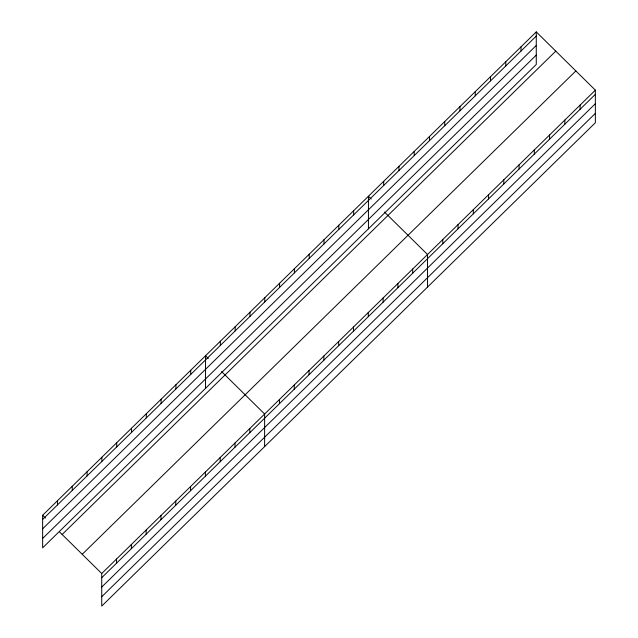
<?xml version="1.0" encoding="UTF-8"?>
<svg xmlns="http://www.w3.org/2000/svg" width="638" height="638" viewBox="0 0 638 638"><rect width="100%" height="100%" fill="white"/><g stroke="black" fill="none" stroke-linecap="round" stroke-linejoin="round"><path stroke-width="0.96" d="M59.358 531.741L101.729 573.522L101.729 606.1L595.358 122.743L595.358 90.157L536.271 31.9L42.642 515.257L42.642 547.843L536.271 64.478L536.271 31.9M42.642 519.436L536.271 36.079M42.642 528.806L536.271 45.45M42.642 538.464L536.271 55.107M62.141 534.485L555.77 51.128M82.23 554.294L575.859 70.938M101.729 573.522L595.358 90.157M101.729 577.693L595.358 94.336M101.729 587.072L595.358 103.715M101.729 596.729L595.358 113.373M371.22 198.992L368.437 196.241L368.437 228.827M384.451 212.031L427.524 254.506L427.524 287.084M208.323 358.5L205.54 355.749L205.54 388.335M221.553 371.539L264.626 414.014L264.626 446.592M42.642 515.257L45.426 518.008M580.101 105.103L580.101 109.281M564.845 120.04L564.845 124.219M549.581 134.985L549.581 139.156M534.325 149.922L534.325 154.101M521.015 46.837L521.015 51.016M519.069 164.859L519.069 169.038M505.759 61.782L505.759 65.961M503.813 179.804L503.813 183.983M490.502 76.719L490.502 80.898M488.556 194.742L488.556 198.92M475.238 91.657L475.238 95.836M473.3 209.679L473.3 213.858M459.982 106.602L459.982 110.781M458.036 224.624L458.036 228.803M444.726 121.539L444.726 125.718M442.78 239.561L442.78 243.74M429.47 136.484L429.47 140.655M414.214 151.421L414.214 155.6M412.714 269.005L412.714 273.184M398.957 166.358L398.957 170.537M397.905 283.503L397.905 287.682M383.693 181.304L383.693 185.483M383.095 298.002L383.095 302.181M368.286 312.508L368.286 316.679M353.627 210.739L353.627 214.918M353.476 327.007L353.476 331.186M338.818 225.246L338.818 229.425M338.666 341.505L338.666 345.684M324.008 239.744L324.008 243.923M323.865 356.004L323.865 360.183M309.207 254.243L309.207 258.422M309.055 370.511L309.055 374.689M294.397 268.742L294.397 272.92M294.246 385.009L294.246 389.188M279.588 283.248L279.588 287.427M279.436 399.508L279.436 403.687M264.778 297.747L264.778 301.926M249.968 312.245L249.968 316.424M249.817 428.513L249.817 432.692M235.159 326.752L235.159 330.923M235.007 443.011L235.007 447.19M220.349 341.25L220.349 345.429M220.198 457.51L220.198 461.689M205.388 472.016L205.388 476.195M190.73 370.247L190.73 374.426M190.579 486.515L190.579 490.694M175.921 384.754L175.921 388.933M175.769 501.013L175.769 505.192M161.111 399.252L161.111 403.431M160.959 515.512L160.959 519.691M146.301 413.751L146.301 417.93M146.158 530.019L146.158 534.197M131.492 428.25L131.492 432.428M131.348 544.517L131.348 548.696M116.69 442.756L116.69 446.935M116.539 559.016L116.539 563.195M101.881 457.255L101.881 461.434M87.071 471.753L87.071 475.932M72.261 486.26L72.261 490.431M57.452 500.758L57.452 504.937"/></g></svg>
